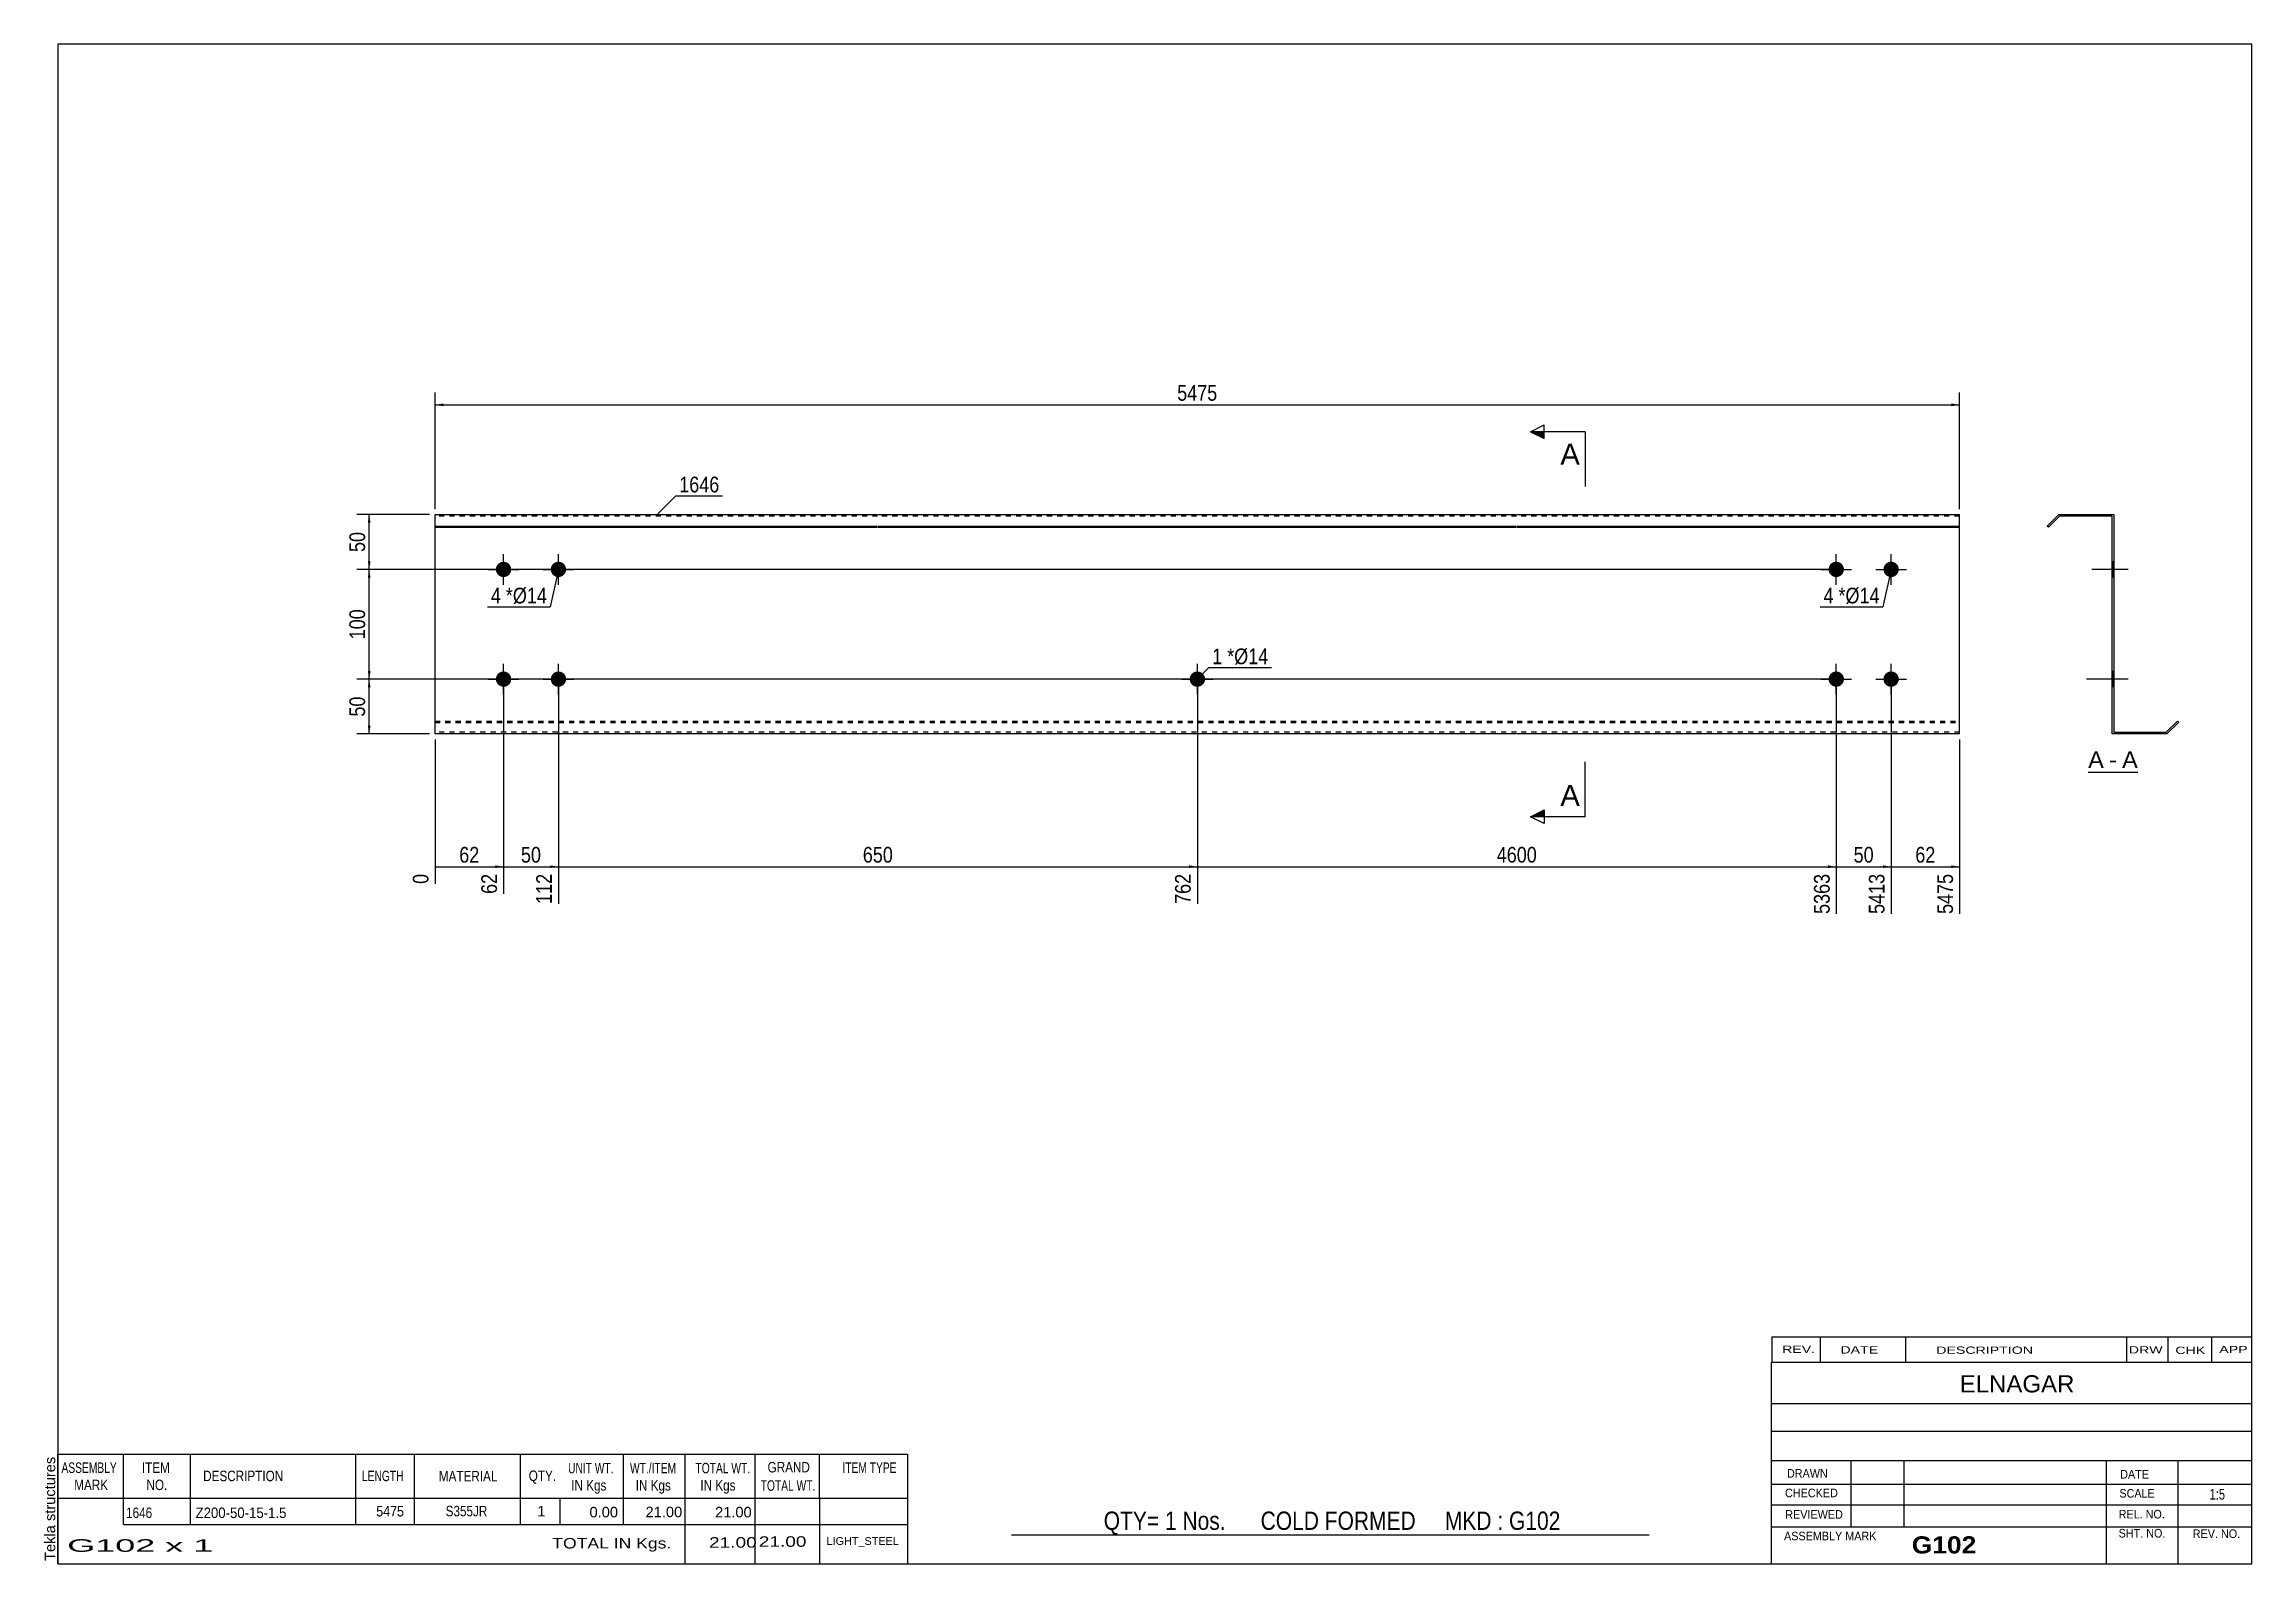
# Model space of a CAD drawing. Header units: millimetres. Extents: x -71 to 331, y -172 to 105.
import ezdxf

# ---------------------------------------------------------------- set-up
doc = ezdxf.new("R2010")
doc.units = ezdxf.units.MM
doc.linetypes.add('DXK_LINE_DOT1', pattern=[1.8814, 0.9407, -0.9407])
doc.styles.add('Arial', font='ARIAL.TTF', dxfattribs={"height": 0.2})
doc.styles.add('Arial Bold', font='ARIALBD.TTF', dxfattribs={"height": 0.2})
doc.styles.add('Arial Narrow', font='ARIALN.TTF', dxfattribs={"height": 0.2})

# ---------------------------------------------------------------- blocks, each defined once
blk = doc.blocks.new('Unknown-629050684-1200')
at = {"color": 5, "linetype": 'Continuous'}
for p, q in [((331.25, 104.95), (-68.75, 104.95)), ((-68.75, 104.95), (-68.75, -172.05)), ((331.25, -172.05), (331.25, 104.95)), ((-68.75, -172.05), (331.25, -172.05))]:
    blk.add_line(p, q, dxfattribs=at)
at = {"color": 174, "linetype": 'Continuous', "style": 'Arial'}
blk.add_text('Tekla structures', height=1.9102, rotation=90, dxfattribs=at).set_placement((-69.25, -171.55))
blk = doc.blocks.new('Unknown-629050684-12 - 1336')
at = {"color": 7, "linetype": 'Continuous'}
blk.add_line((301.41, -27.75), (310.44, -27.75), dxfattribs=at)
at = {"color": 0, "linetype": 'Continuous'}
blk.add_wipeout([(304.26, -27), (304.26, -23.8), (301.41, -23.8), (301.41, -27)], dxfattribs=at)
blk.add_wipeout([(306.64, -27), (306.64, -23.8), (305.22, -23.8), (305.22, -27)], dxfattribs=at)
at = {"color": 96, "linetype": 'Continuous', "style": 'Arial'}
blk.add_text('A', height=3.06, dxfattribs=at).set_placement((301.41, -27))
at = {"color": 0, "linetype": 'Continuous'}
blk.add_wipeout([(310.44, -27), (310.44, -23.8), (307.6, -23.8), (307.6, -27)], dxfattribs=at)
at = {"color": 96, "linetype": 'Continuous', "style": 'Arial'}
for s, p in [('A', (307.6, -27)), ('-', (305.22, -27))]:
    blk.add_text(s, height=3.06, dxfattribs=at).set_placement(p)
blk = doc.blocks.new('Bolt-629050684-1344 - 1220')
at = {"linetype": 'Continuous'}
for points in [[(254.08, 9.2, -1), (256.88, 9.2, -1)], [(264.08, 9.2, -1), (266.88, 9.2, -1)], [(254.08, -10.8, -1), (256.88, -10.8, -1)], [(264.08, -10.8, -1), (266.88, -10.8, -1)]]:
    blk.add_hatch(color=3, dxfattribs=at).paths.add_polyline_path(points)
at = {"color": 3, "linetype": 'Continuous'}
for p, q in [((252.68, 9.2), (258.28, 9.2)), ((255.48, 6.4), (255.48, 12)), ((262.68, 9.2), (268.28, 9.2)), ((265.48, 6.4), (265.48, 12)), ((255.48, -13.6), (255.48, -8)), ((265.48, -13.6), (265.48, -8)), ((252.68, -10.8), (258.28, -10.8)), ((262.68, -10.8), (268.28, -10.8))]:
    blk.add_line(p, q, dxfattribs=at)
blk = doc.blocks.new('Part-629050684-1267 - 1220')
at = {"color": 2, "linetype": 'Continuous'}
for p, q in [((0, -20.8), (0, 19.2)), ((0, 19.2), (80.69, 19.2)), ((0, 17.08), (80.69, 17.08)), ((0, 16.87), (80.69, 16.87)), ((80.79, 19.2), (197.18, 19.2)), ((80.79, 17.08), (197.18, 17.08)), ((80.79, 16.87), (197.18, 16.87)), ((197.28, 19.2), (277.96, 19.2)), ((197.28, 17.08), (277.96, 17.08)), ((197.28, 16.87), (277.96, 16.87)), ((277.96, -20.8), (277.96, 19.2)), ((80.69, -20.8), (0, -20.8)), ((197.18, -20.8), (80.79, -20.8)), ((277.96, -20.8), (197.28, -20.8))]:
    blk.add_line(p, q, dxfattribs=at)
at = {"color": 7, "linetype": 'DXK_LINE_DOT1'}
for p, q in [((80.69, 18.9), (0, 18.9)), ((197.18, 18.9), (80.79, 18.9)), ((277.96, 18.9), (197.28, 18.9)), ((0, -18.47), (80.69, -18.47)), ((0, -18.68), (80.69, -18.68)), ((80.79, -18.47), (197.18, -18.47)), ((80.79, -18.68), (197.18, -18.68)), ((197.28, -18.47), (277.96, -18.47)), ((197.28, -18.68), (277.96, -18.68)), ((80.69, -20.5), (0, -20.5)), ((197.18, -20.5), (80.79, -20.5)), ((277.96, -20.5), (197.28, -20.5))]:
    blk.add_line(p, q, dxfattribs=at)
blk = doc.blocks.new('Bolt-629050684-1251 - 1220')
at = {"linetype": 'Continuous'}
blk.add_hatch(color=3, dxfattribs=at).paths.add_polyline_path([(137.59, -10.8, -1), (140.39, -10.8, -1)])
at = {"color": 3, "linetype": 'Continuous'}
for p, q in [((138.99, -13.6), (138.99, -8)), ((136.19, -10.8), (141.79, -10.8))]:
    blk.add_line(p, q, dxfattribs=at)
blk = doc.blocks.new('Bolt-629050684-1345 - 1220')
at = {"linetype": 'Continuous'}
for points in [[(11.1, 9.2, -1), (13.9, 9.2, -1)], [(21.1, 9.2, -1), (23.9, 9.2, -1)], [(11.1, -10.8, -1), (13.9, -10.8, -1)], [(21.1, -10.8, -1), (23.9, -10.8, -1)]]:
    blk.add_hatch(color=3, dxfattribs=at).paths.add_polyline_path(points)
at = {"color": 3, "linetype": 'Continuous'}
for p, q in [((9.7, 9.2), (15.3, 9.2)), ((12.5, 6.4), (12.5, 12)), ((19.7, 9.2), (25.3, 9.2)), ((22.5, 6.4), (22.5, 12)), ((12.5, -13.6), (12.5, -8)), ((22.5, -13.6), (22.5, -8)), ((9.7, -10.8), (15.3, -10.8)), ((19.7, -10.8), (25.3, -10.8))]:
    blk.add_line(p, q, dxfattribs=at)
blk = doc.blocks.new('Bolt-629050684-1339 - 1336')
at = {"linetype": 'Continuous'}
blk.add_hatch(color=3, dxfattribs=at).paths.add_polyline_path([(305.78, -9.4), (305.78, -12.2), (306.08, -12.2), (306.08, -9.4)])
at = {"color": 3, "linetype": 'Continuous'}
for p, q in [((307.68, -10.8), (301.08, -10.8)), ((306.08, -9.4), (305.78, -9.4)), ((306.08, -12.2), (305.78, -12.2))]:
    blk.add_line(p, q, dxfattribs=at)
blk = doc.blocks.new('Bolt-629050684-1420 - 1336')
at = {"linetype": 'Continuous'}
for points in [[(305.78, 10.6), (305.78, 7.8), (306.08, 7.8), (306.08, 10.6)], [(305.78, 10.6), (305.78, 7.8), (306.08, 7.8), (306.08, 10.6)], [(305.78, -9.4), (305.78, -12.2), (306.08, -12.2), (306.08, -9.4)], [(305.78, -9.4), (305.78, -12.2), (306.08, -12.2), (306.08, -9.4)]]:
    blk.add_hatch(color=3, dxfattribs=at).paths.add_polyline_path(points)
at = {"color": 3, "linetype": 'Continuous'}
for p, q in [((308.68, 9.2), (302.08, 9.2)), ((308.68, 9.2), (302.08, 9.2)), ((306.08, 10.6), (305.78, 10.6)), ((306.08, 10.6), (305.78, 10.6)), ((306.08, 7.8), (305.78, 7.8)), ((306.08, 7.8), (305.78, 7.8)), ((308.68, -10.8), (302.08, -10.8)), ((308.68, -10.8), (302.08, -10.8)), ((306.08, -9.4), (305.78, -9.4)), ((306.08, -9.4), (305.78, -9.4)), ((306.08, -12.2), (305.78, -12.2)), ((306.08, -12.2), (305.78, -12.2))]:
    blk.add_line(p, q, dxfattribs=at)
blk = doc.blocks.new('Part-629050684-1340 - 1336')
at = {"color": 2, "linetype": 'Continuous'}
for p, q in [((293.96, 17.08), (296.08, 19.2)), ((294.17, 16.87), (293.96, 17.08)), ((296.2, 18.9), (294.17, 16.87)), ((296.08, 19.2), (306.08, 19.2)), ((305.78, 18.9), (296.2, 18.9)), ((305.78, -20.8), (305.78, 18.9)), ((306.08, 19.2), (306.08, -20.5)), ((315.65, -20.5), (317.69, -18.47)), ((317.9, -18.68), (315.78, -20.8)), ((317.69, -18.47), (317.9, -18.68)), ((315.78, -20.8), (305.78, -20.8)), ((306.08, -20.5), (315.65, -20.5))]:
    blk.add_line(p, q, dxfattribs=at)
blk = doc.blocks.new('Bolt-629050684-1421 - 1336')
at = {"linetype": 'Continuous'}
for points in [[(305.78, 10.6), (305.78, 7.8), (306.08, 7.8), (306.08, 10.6)], [(305.78, 10.6), (305.78, 7.8), (306.08, 7.8), (306.08, 10.6)], [(305.78, -9.4), (305.78, -12.2), (306.08, -12.2), (306.08, -9.4)], [(305.78, -9.4), (305.78, -12.2), (306.08, -12.2), (306.08, -9.4)]]:
    blk.add_hatch(color=3, dxfattribs=at).paths.add_polyline_path(points)
at = {"color": 3, "linetype": 'Continuous'}
for p, q in [((308.68, 9.2), (302.08, 9.2)), ((308.68, 9.2), (302.08, 9.2)), ((306.08, 10.6), (305.78, 10.6)), ((306.08, 10.6), (305.78, 10.6)), ((306.08, 7.8), (305.78, 7.8)), ((306.08, 7.8), (305.78, 7.8)), ((308.68, -10.8), (302.08, -10.8)), ((308.68, -10.8), (302.08, -10.8)), ((306.08, -9.4), (305.78, -9.4)), ((306.08, -9.4), (305.78, -9.4)), ((306.08, -12.2), (305.78, -12.2)), ((306.08, -12.2), (305.78, -12.2))]:
    blk.add_line(p, q, dxfattribs=at)
blk = doc.blocks.new('StraightDimension-629050684-1601 - 1220')
at = {"linetype": 'Continuous'}
blk.add_hatch(color=7, dxfattribs=at).paths.add_polyline_path([(137.49, -44.75), (138.99, -45), (137.49, -45.25)])
at = {"color": 7, "linetype": 'Continuous'}
for p, q in [((22.5, -11.8), (22.5, -51.78)), ((138.99, -11.8), (138.99, -51.78)), ((22.5, -45), (138.99, -45))]:
    blk.add_line(p, q, dxfattribs=at)
at = {"color": 0}
blk.add_wipeout([(84.09, -44.85), (84.09, -40.65), (77.4, -40.65), (77.4, -44.85)], dxfattribs=at)
at = {"color": 0, "linetype": 'Continuous'}
blk.add_wipeout([(138.39, -45.7), (134.19, -45.7), (134.19, -52.38), (138.39, -52.38)], dxfattribs=at)
at = {"color": 3, "style": 'Arial Narrow'}
blk.add_text('650', height=2.863, dxfattribs=at).set_placement((78, -44.25))
at = {"color": 3, "linetype": 'Continuous', "style": 'Arial Narrow'}
blk.add_text('762', height=2.863, rotation=90.0002, dxfattribs=at).set_placement((137.79, -51.78))
blk = doc.blocks.new('StraightDimension-629050684-1278 - 1220')
at = {"linetype": 'Continuous'}
for points in [[(1.5, 38.95), (0, 39.2), (1.5, 39.45)], [(276.46, 39.45), (277.96, 39.2), (276.46, 38.95)]]:
    blk.add_hatch(color=7, dxfattribs=at).paths.add_polyline_path(points)
at = {"color": 7, "linetype": 'Continuous'}
for p, q in [((0, 20.2), (0, 41.45)), ((277.96, 20.2), (277.96, 41.45)), ((0, 39.2), (277.96, 39.2))]:
    blk.add_line(p, q, dxfattribs=at)
at = {"color": 0}
blk.add_wipeout([(143.24, 39.35), (143.24, 43.55), (134.72, 43.55), (134.72, 39.35)], dxfattribs=at)
at = {"color": 3, "style": 'Arial Narrow'}
blk.add_text('5475', height=2.863, dxfattribs=at).set_placement((135.32, 39.95))
blk = doc.blocks.new('StraightDimension-629050684-1557 - 1220')
at = {"linetype": 'Continuous'}
for points in [[(-12.25, 17.7), (-12, 19.2), (-11.75, 17.7)], [(-11.75, 10.7), (-12, 9.2), (-12.25, 10.7)]]:
    blk.add_hatch(color=7, dxfattribs=at).paths.add_polyline_path(points)
at = {"color": 7, "linetype": 'Continuous'}
for p, q in [((-1, 19.2), (-14.25, 19.2)), ((-12, 9.2), (-12, 19.2)), ((254.48, 9.2), (-14.25, 9.2))]:
    blk.add_line(p, q, dxfattribs=at)
at = {"color": 0}
blk.add_wipeout([(-12.15, 16.63), (-16.35, 16.63), (-16.35, 11.77), (-12.15, 11.77)], dxfattribs=at)
at = {"color": 3, "style": 'Arial Narrow'}
blk.add_text('50', height=2.863, rotation=90.0002, dxfattribs=at).set_placement((-12.75, 12.37))
blk = doc.blocks.new('StraightDimension-629050684-1558 - 1220')
at = {"linetype": 'Continuous'}
for points in [[(-12.25, 7.7), (-12, 9.2), (-11.75, 7.7)], [(-11.75, -9.3), (-12, -10.8), (-12.25, -9.3)]]:
    blk.add_hatch(color=7, dxfattribs=at).paths.add_polyline_path(points)
at = {"color": 7, "linetype": 'Continuous'}
for p, q in [((254.48, 9.2), (-14.25, 9.2)), ((-12, -10.8), (-12, 9.2)), ((254.48, -10.8), (-14.25, -10.8))]:
    blk.add_line(p, q, dxfattribs=at)
at = {"color": 0}
blk.add_wipeout([(-12.15, 2.54), (-16.35, 2.54), (-16.35, -4.14), (-12.15, -4.14)], dxfattribs=at)
at = {"color": 3, "style": 'Arial Narrow'}
blk.add_text('100', height=2.863, rotation=90.0002, dxfattribs=at).set_placement((-12.75, -3.54))
blk = doc.blocks.new('StraightDimension-629050684-1559 - 1220')
at = {"linetype": 'Continuous'}
for points in [[(-12.25, -12.3), (-12, -10.8), (-11.75, -12.3)], [(-11.75, -19.3), (-12, -20.8), (-12.25, -19.3)]]:
    blk.add_hatch(color=7, dxfattribs=at).paths.add_polyline_path(points)
at = {"color": 7, "linetype": 'Continuous'}
for p, q in [((254.48, -10.8), (-14.25, -10.8)), ((-12, -20.8), (-12, -10.8)), ((-1, -20.8), (-14.25, -20.8))]:
    blk.add_line(p, q, dxfattribs=at)
at = {"color": 0}
blk.add_wipeout([(-12.15, -13.37), (-16.35, -13.37), (-16.35, -18.23), (-12.15, -18.23)], dxfattribs=at)
at = {"color": 3, "style": 'Arial Narrow'}
blk.add_text('50', height=2.863, rotation=90.0002, dxfattribs=at).set_placement((-12.75, -17.63))
blk = doc.blocks.new('StraightDimension-629050684-1598 - 1220')
at = {"linetype": 'Continuous'}
blk.add_hatch(color=7, dxfattribs=at).paths.add_polyline_path([(276.46, -44.75), (277.96, -45), (276.46, -45.25)])
at = {"color": 7, "linetype": 'Continuous'}
for p, q in [((265.48, -11.8), (265.48, -53.61)), ((277.96, -21.8), (277.96, -53.61)), ((265.48, -45), (277.96, -45))]:
    blk.add_line(p, q, dxfattribs=at)
at = {"color": 0}
blk.add_wipeout([(274.14, -44.85), (274.14, -40.65), (269.29, -40.65), (269.29, -44.85)], dxfattribs=at)
at = {"color": 0, "linetype": 'Continuous'}
blk.add_wipeout([(277.36, -45.7), (273.16, -45.7), (273.16, -54.21), (277.36, -54.21)], dxfattribs=at)
at = {"color": 3, "style": 'Arial Narrow'}
blk.add_text('62', height=2.863, dxfattribs=at).set_placement((269.89, -44.25))
at = {"color": 3, "linetype": 'Continuous', "style": 'Arial Narrow'}
blk.add_text('5475', height=2.863, rotation=90.0002, dxfattribs=at).set_placement((276.76, -53.61))
blk = doc.blocks.new('StraightDimension-629050684-1599 - 1220')
at = {"linetype": 'Continuous'}
blk.add_hatch(color=7, dxfattribs=at).paths.add_polyline_path([(263.98, -44.75), (265.48, -45), (263.98, -45.25)])
at = {"color": 7, "linetype": 'Continuous'}
for p, q in [((255.48, -11.8), (255.48, -53.61)), ((265.48, -11.8), (265.48, -53.61)), ((255.48, -45), (265.48, -45))]:
    blk.add_line(p, q, dxfattribs=at)
at = {"color": 0}
blk.add_wipeout([(262.9, -44.85), (262.9, -40.65), (258.05, -40.65), (258.05, -44.85)], dxfattribs=at)
at = {"color": 0, "linetype": 'Continuous'}
blk.add_wipeout([(264.88, -45.7), (260.68, -45.7), (260.68, -54.21), (264.88, -54.21)], dxfattribs=at)
at = {"color": 3, "style": 'Arial Narrow'}
blk.add_text('50', height=2.863, dxfattribs=at).set_placement((258.65, -44.25))
at = {"color": 3, "linetype": 'Continuous', "style": 'Arial Narrow'}
blk.add_text('5413', height=2.863, rotation=90.0002, dxfattribs=at).set_placement((264.28, -53.61))
blk = doc.blocks.new('StraightDimension-629050684-1600 - 1220')
at = {"linetype": 'Continuous'}
blk.add_hatch(color=7, dxfattribs=at).paths.add_polyline_path([(253.98, -44.75), (255.48, -45), (253.98, -45.25)])
at = {"color": 7, "linetype": 'Continuous'}
for p, q in [((138.99, -11.8), (138.99, -51.78)), ((255.48, -11.8), (255.48, -53.61)), ((138.99, -45), (255.48, -45))]:
    blk.add_line(p, q, dxfattribs=at)
at = {"color": 0}
blk.add_wipeout([(201.49, -44.85), (201.49, -40.65), (192.98, -40.65), (192.98, -44.85)], dxfattribs=at)
at = {"color": 0, "linetype": 'Continuous'}
blk.add_wipeout([(254.88, -45.7), (250.68, -45.7), (250.68, -54.21), (254.88, -54.21)], dxfattribs=at)
at = {"color": 3, "style": 'Arial Narrow'}
blk.add_text('4600', height=2.863, dxfattribs=at).set_placement((193.58, -44.25))
at = {"color": 3, "linetype": 'Continuous', "style": 'Arial Narrow'}
blk.add_text('5363', height=2.863, rotation=90.0002, dxfattribs=at).set_placement((254.28, -53.61))
blk = doc.blocks.new('StraightDimension-629050684-1602 - 1220')
at = {"linetype": 'Continuous'}
blk.add_hatch(color=7, dxfattribs=at).paths.add_polyline_path([(21, -44.75), (22.5, -45), (21, -45.25)])
at = {"color": 7, "linetype": 'Continuous'}
for p, q in [((12.5, -11.8), (12.5, -49.96)), ((22.5, -11.8), (22.5, -51.78)), ((12.5, -45), (22.5, -45))]:
    blk.add_line(p, q, dxfattribs=at)
at = {"color": 0}
blk.add_wipeout([(19.93, -44.85), (19.93, -40.65), (15.07, -40.65), (15.07, -44.85)], dxfattribs=at)
at = {"color": 0, "linetype": 'Continuous'}
blk.add_wipeout([(21.9, -45.7), (17.7, -45.7), (17.7, -52.38), (21.9, -52.38)], dxfattribs=at)
at = {"color": 3, "style": 'Arial Narrow'}
blk.add_text('50', height=2.863, dxfattribs=at).set_placement((15.67, -44.25))
at = {"color": 3, "linetype": 'Continuous', "style": 'Arial Narrow'}
blk.add_text('112', height=2.863, rotation=90.0002, dxfattribs=at).set_placement((21.3, -51.78))
blk = doc.blocks.new('StraightDimension-629050684-1603 - 1220')
at = {"linetype": 'Continuous'}
blk.add_hatch(color=7, dxfattribs=at).paths.add_polyline_path([(11, -44.75), (12.5, -45), (11, -45.25)])
at = {"color": 7, "linetype": 'Continuous'}
for p, q in [((12.5, -11.8), (12.5, -49.96)), ((0, -21.8), (0, -48.13)), ((0, -45), (12.5, -45))]:
    blk.add_line(p, q, dxfattribs=at)
at = {"color": 0}
blk.add_wipeout([(8.68, -44.85), (8.68, -40.65), (3.82, -40.65), (3.82, -44.85)], dxfattribs=at)
at = {"color": 0, "linetype": 'Continuous'}
blk.add_wipeout([(-0.6, -45.7), (-4.8, -45.7), (-4.8, -48.73), (-0.6, -48.73)], dxfattribs=at)
at = {"color": 3, "linetype": 'Continuous', "style": 'Arial Narrow'}
blk.add_text('0', height=2.86, rotation=90.0002, dxfattribs=at).set_placement((-1.2, -48.13))
at = {"color": 0, "linetype": 'Continuous'}
blk.add_wipeout([(11.9, -45.7), (7.7, -45.7), (7.7, -50.56), (11.9, -50.56)], dxfattribs=at)
at = {"color": 3, "style": 'Arial Narrow'}
blk.add_text('62', height=2.863, dxfattribs=at).set_placement((4.42, -44.25))
at = {"color": 3, "linetype": 'Continuous', "style": 'Arial Narrow'}
blk.add_text('62', height=2.863, rotation=90.0002, dxfattribs=at).set_placement((11.3, -49.96))
blk = doc.blocks.new('CBS_BOM-629050684-1724')
at = {"color": 7, "linetype": 'Continuous'}
for p, q in [((-68.78, -160.08), (-68.78, -152.08)), ((-68.78, -152.08), (86.14, -152.08)), ((-56.78, -160.08), (-56.78, -152.08)), ((-44.59, -160.08), (-44.59, -152.08)), ((-14.43, -160.08), (-14.43, -152.08)), ((-3.75, -160.08), (-3.75, -152.08)), ((15.57, -160.08), (15.57, -152.08)), ((34.37, -160.08), (34.37, -152.08)), ((45.58, -160.08), (45.58, -152.08)), ((58.37, -160.08), (58.37, -152.08)), ((70.12, -160.08), (70.12, -152.08)), ((86.14, -152.09), (86.14, -160.07)), ((-68.78, -160.08), (86.14, -160.08)), ((-68.78, -164.88), (-68.78, -160.08)), ((-56.78, -164.88), (-56.78, -160.08)), ((-44.59, -164.88), (-44.59, -160.08)), ((-14.43, -164.88), (-14.43, -160.08)), ((-3.75, -164.88), (-3.75, -160.08)), ((15.57, -164.88), (15.57, -160.08)), ((22.83, -164.88), (22.83, -160.08)), ((34.37, -164.88), (34.37, -160.08)), ((45.58, -164.88), (45.58, -160.08)), ((58.37, -164.88), (58.37, -160.08)), ((70.14, -164.88), (70.14, -160.08)), ((86.14, -160.08), (86.14, -164.88)), ((-68.78, -172.08), (-68.78, -164.9)), ((-56.78, -164.88), (86.14, -164.88)), ((45.58, -172.08), (45.58, -164.9)), ((58.37, -172.08), (58.37, -164.9)), ((70.18, -172.08), (70.18, -164.9)), ((86.14, -164.88), (86.14, -172.08)), ((-68.78, -172.08), (86.14, -172.08))]:
    blk.add_line(p, q, dxfattribs=at)
at = {"color": 3, "linetype": 'Continuous', "style": 'Arial'}
for s, height, width, p in [('ASSEMBLY', 1.91, 0.7, (-68.1, -155.51)), ('MARK', 1.91, 0.8, (-65.78, -158.64)), ('ITEM', 1.91, 0.8, (-53.45, -155.51)), ('NO.', 1.91, 0.8, (-52.6, -158.64)), ('DESCRIPTION', 1.9102, 0.8, (-42.27, -157.01)), ('LENGTH', 1.91, 0.7, (-13.32, -157.01)), ('MATERIAL', 1.91, 0.8, (0.7, -157.06)), ('QTY.', 1.91, 0.8, (17.09, -156.98)), ('UNIT WT.', 1.91, 0.7, (24.26, -155.58)), ('IN Kgs', 1.91, 0.8, (24.84, -158.72)), ('WT./ITEM', 1.91, 0.7, (35.55, -155.58)), ('IN Kgs', 1.91, 0.8, (36.59, -158.72)), ('TOTAL WT.', 1.91, 0.7, (47.49, -155.58)), ('IN Kgs', 1.91, 0.8, (48.38, -158.72)), ('TOTAL WT.', 1.91, 0.7, (59.38, -158.76)), ('GRAND', 1.91, 0.8, (60.64, -155.42)), ('ITEM TYPE', 1.91, 0.7, (74.28, -155.5))]:
    blk.add_text(s, height=height, dxfattribs=dict(at, width=width)).set_placement(p)
at = {"color": 7, "linetype": 'Continuous', "style": 'Arial'}
for s, height, width, p in [('1646', 1.91, 0.8, (-56.32, -163.73)), ('Z200-50-15-1.5', 1.9102, 0.9, (-43.65, -163.73)), ('5475', 1.91, 0.85, (-10.71, -163.45)), ('S355JR', 1.91, 0.8, (1.94, -163.42))]:
    blk.add_text(s, height=height, dxfattribs=dict(at, width=width)).set_placement(p)
for s, p in [('1', (18.66, -163.42)), ('0.00', (28.17, -163.61)), ('21.00', (38.39, -163.58)), ('21.00', (51.06, -163.61))]:
    blk.add_text(s, height=1.91, dxfattribs=at).set_placement(p)
at = {"color": 6, "linetype": 'Continuous', "style": 'Arial'}
for s, height, width, p in [('G102 x 1', 2.292, 2.05, (-67.06, -169.89)), ('TOTAL IN Kgs.', 1.9102, 1.2, (21.38, -169.28)), ('21.00', 1.91, 1.3, (49.97, -169.13)), ('21.00', 1.91, 1.3, (59.04, -168.97))]:
    blk.add_text(s, height=height, dxfattribs=dict(at, width=width)).set_placement(p)
blk.add_text('LIGHT_STEEL', height=1.4135, dxfattribs=at).set_placement((71.39, -168.63))
blk = doc.blocks.new('CBS_CALLOFF-629050684-1725')
at = {"color": 7, "linetype": 'Continuous'}
blk.add_line((105.13, -166.78), (221.36, -166.8), dxfattribs=at)
at = {"color": 3, "linetype": 'Continuous', "style": 'Arial Narrow'}
blk.add_text('QTY= 1 Nos.      COLD FORMED     MKD : G102', height=3.3405, dxfattribs=at).set_placement((121.92, -165.89))
blk = doc.blocks.new('CBS_NAME_BLOG-629050684-1726')
at = {"color": 7, "linetype": 'Continuous'}
for p, q in [((243.66, -135.3), (331.18, -135.3)), ((243.66, -172.01), (243.66, -135.3)), ((243.66, -142.84), (331.18, -142.84)), ((243.73, -147.89), (331.25, -147.89)), ((243.66, -153.26), (331.18, -153.26)), ((258.18, -165.37), (258.18, -153.27)), ((267.87, -165.34), (267.87, -153.27)), ((304.78, -172.01), (304.78, -153.28)), ((317.83, -172.01), (317.83, -153.27)), ((243.67, -157.56), (331.25, -157.54)), ((243.66, -161.31), (331.18, -161.31)), ((243.66, -165.35), (331.18, -165.35)), ((243.66, -172.05), (331.25, -172.05))]:
    blk.add_line(p, q, dxfattribs=at)
at = {"color": 3, "linetype": 'Continuous', "style": 'Arial'}
blk.add_text('ELNAGAR', height=3.133, dxfattribs=at).set_placement((277.98, -140.83))
at = {"color": 3, "linetype": 'Continuous'}
for s, height, style, width, p in [('DRAWN', 1.566, 'Arial', 0.9, (246.49, -156.37)), ('DATE', 1.566, 'Arial', 0.9, (307.25, -156.53)), ('CHECKED', 1.566, 'Arial', 0.9, (246.14, -159.94)), ('SCALE', 1.566, 'Arial', 0.9, (307.1, -160.01)), ('1:5', 1.957, 'Arial Narrow', 0.9, (323.55, -160.37)), ('REVIEWED', 1.566, 'Arial', 0.9, (246.18, -163.86)), ('REL. NO.', 1.566, 'Arial', 0.9, (306.96, -163.81)), ('ASSEMBLY MARK', 1.5663, 'Arial', 0.9, (245.96, -167.79)), ('G102', 3.131, 'Arial Bold', 1.1, (269.24, -170.19)), ('SHT. NO.', 1.566, 'Arial', 0.9, (306.96, -167.28)), ('REV. NO.', 1.566, 'Arial', 0.9, (320.48, -167.37))]:
    blk.add_text(s, height=height, dxfattribs=dict(at, style=style, width=width)).set_placement(p)
blk = doc.blocks.new('CBS_REVISION-629050684-1727')
at = {"color": 7, "linetype": 'Continuous'}
for p, q in [((243.74, -130.67), (331.24, -130.67)), ((243.74, -130.67), (243.74, -135.3)), ((252.54, -130.67), (252.54, -135.3)), ((268.13, -130.67), (268.13, -135.24)), ((308.39, -130.67), (308.39, -135.3)), ((315.93, -130.67), (315.93, -135.3)), ((323.88, -130.67), (323.88, -135.3)), ((243.74, -135.3), (331.24, -135.3))]:
    blk.add_line(p, q, dxfattribs=at)
at = {"color": 7, "style": 'Arial Narrow', "width": 1.7}
for s, height, p in [('REV.', 1.326, (245.6, -133.62)), ('DATE', 1.326, (256.23, -133.74)), ('DESCRIPTION', 1.3257, (273.71, -133.79)), ('DRW', 1.326, (308.82, -133.73)), ('CHK', 1.326, (317.31, -133.82)), ('APP', 1.326, (325.31, -133.67))]:
    blk.add_text(s, height=height, dxfattribs=at).set_placement(p)
blk = doc.blocks.new('Mark-629050684-1263 - 1220')
at = {"color": 0}
blk.add_wipeout([(51.84, 23.24), (51.84, 26.24), (44.53, 26.24), (44.53, 23.24)], dxfattribs=at)
blk.add_wipeout([(51.84, 23.24), (51.84, 26.24), (44.53, 26.24), (44.53, 23.24)], dxfattribs=at)
at = {"color": 7, "linetype": 'Continuous'}
for p, q in [((40.4, 19.1), (43.93, 22.64)), ((43.93, 22.64), (52.44, 22.64))]:
    blk.add_line(p, q, dxfattribs=at)
at = {"color": 3, "style": 'Arial Narrow'}
blk.add_text('1646', height=2.863, dxfattribs=at).set_placement((44.53, 23.24))
blk = doc.blocks.new('Mark-629050684-1246 - 1220')
at = {"color": 0}
blk.add_wipeout([(143.54, -8.08), (143.54, -5.08), (141.71, -5.08), (141.71, -8.08)], dxfattribs=at)
blk.add_wipeout([(143.54, -8.08), (143.54, -5.08), (141.71, -5.08), (141.71, -8.08)], dxfattribs=at)
at = {"color": 7, "linetype": 'Continuous'}
blk.add_line((138.99, -10.8), (141.11, -8.68), dxfattribs=at)
at = {"color": 0}
blk.add_wipeout([(145.71, -8.08), (145.71, -5.08), (144.44, -5.08), (144.44, -8.08)], dxfattribs=at)
blk.add_wipeout([(145.71, -8.08), (145.71, -5.08), (144.44, -5.08), (144.44, -8.08)], dxfattribs=at)
at = {"color": 3, "style": 'Arial Narrow'}
blk.add_text('1', height=2.86, dxfattribs=at).set_placement((141.71, -8.08))
at = {"color": 0}
blk.add_wipeout([(151.93, -8.08), (151.93, -5.08), (145.71, -5.08), (145.71, -8.08)], dxfattribs=at)
blk.add_wipeout([(151.93, -8.08), (151.93, -5.08), (145.71, -5.08), (145.71, -8.08)], dxfattribs=at)
at = {"color": 7, "linetype": 'Continuous'}
blk.add_line((141.11, -8.68), (152.53, -8.68), dxfattribs=at)
at = {"color": 3, "style": 'Arial Narrow'}
for s, height, p in [('*', 2.86, (144.44, -8.08)), ('Ø14', 2.863, (145.71, -8.08))]:
    blk.add_text(s, height=height, dxfattribs=at).set_placement(p)
blk = doc.blocks.new('SectionMark-629050684-1329 - 1220')
at = {"linetype": 'Continuous'}
for points in [[(202.22, 34.3), (202.22, 33.05), (199.72, 34.3)], [(202.22, -34.65), (202.22, -35.9), (199.72, -35.9)]]:
    blk.add_hatch(color=30, dxfattribs=at).paths.add_polyline_path(points)
at = {"color": 30, "linetype": 'Continuous'}
for p, q in [((199.72, 34.3), (202.22, 35.55)), ((199.72, 34.3), (202.22, 33.05)), ((202.22, 33.05), (202.22, 35.55)), ((199.72, -35.9), (202.22, -34.65)), ((202.22, -37.15), (199.72, -35.9)), ((202.22, -34.65), (202.22, -37.15))]:
    blk.add_line(p, q, dxfattribs=at)
at = {"color": 0, "linetype": 'Continuous'}
for points in [[(208.72, 28.3), (208.72, 32.3), (205.17, 32.3), (205.17, 28.3)], [(208.72, -33.9), (208.72, -29.9), (205.17, -29.9), (205.17, -33.9)]]:
    blk.add_wipeout(points, dxfattribs=at)
at = {"color": 30, "linetype": 'Continuous'}
for p, q in [((209.72, 34.3), (199.72, 34.3)), ((209.72, 34.3), (209.72, 24.3)), ((209.72, -35.9), (209.72, -25.9)), ((209.72, -35.9), (199.72, -35.9))]:
    blk.add_line(p, q, dxfattribs=at)
at = {"color": 96, "linetype": 'Continuous', "style": 'Arial'}
for p in [(205.17, 28.3), (205.17, -33.9)]:
    blk.add_text('A', height=3.82, dxfattribs=at).set_placement(p)
blk = doc.blocks.new('Mark-629050684-1356 - 1220')
at = {"color": 0}
blk.add_wipeout([(254.98, 3), (254.98, 6), (253.16, 6), (253.16, 3)], dxfattribs=at)
blk.add_wipeout([(254.98, 3), (254.98, 6), (253.16, 6), (253.16, 3)], dxfattribs=at)
blk.add_wipeout([(257.16, 3), (257.16, 6), (255.88, 6), (255.88, 3)], dxfattribs=at)
blk.add_wipeout([(257.16, 3), (257.16, 6), (255.88, 6), (255.88, 3)], dxfattribs=at)
at = {"color": 3, "style": 'Arial Narrow'}
blk.add_text('4', height=2.86, dxfattribs=at).set_placement((253.16, 3))
at = {"color": 0}
blk.add_wipeout([(263.38, 3), (263.38, 6), (257.16, 6), (257.16, 3)], dxfattribs=at)
blk.add_wipeout([(263.38, 3), (263.38, 6), (257.16, 6), (257.16, 3)], dxfattribs=at)
at = {"color": 7, "linetype": 'Continuous'}
for p in [(265.48, 9.2), (252.56, 2.4)]:
    blk.add_line(p, (263.98, 2.4), dxfattribs=at)
at = {"color": 3, "style": 'Arial Narrow'}
for s, height, p in [('*', 2.86, (255.88, 3)), ('Ø14', 2.863, (257.16, 3))]:
    blk.add_text(s, height=height, dxfattribs=at).set_placement(p)
blk = doc.blocks.new('Mark-629050684-1357 - 1220')
at = {"color": 0}
blk.add_wipeout([(12.01, 3), (12.01, 6), (10.18, 6), (10.18, 3)], dxfattribs=at)
blk.add_wipeout([(12.01, 3), (12.01, 6), (10.18, 6), (10.18, 3)], dxfattribs=at)
blk.add_wipeout([(14.19, 3), (14.19, 6), (12.91, 6), (12.91, 3)], dxfattribs=at)
blk.add_wipeout([(14.19, 3), (14.19, 6), (12.91, 6), (12.91, 3)], dxfattribs=at)
at = {"color": 3, "style": 'Arial Narrow'}
blk.add_text('4', height=2.86, dxfattribs=at).set_placement((10.18, 3))
at = {"color": 0}
blk.add_wipeout([(20.4, 3), (20.4, 6), (14.19, 6), (14.19, 3)], dxfattribs=at)
blk.add_wipeout([(20.4, 3), (20.4, 6), (14.19, 6), (14.19, 3)], dxfattribs=at)
at = {"color": 7, "linetype": 'Continuous'}
for p in [(22.5, 9.2), (9.58, 2.4)]:
    blk.add_line(p, (21, 2.4), dxfattribs=at)
at = {"color": 3, "style": 'Arial Narrow'}
for s, height, p in [('*', 2.86, (12.91, 3)), ('Ø14', 2.863, (14.19, 3))]:
    blk.add_text(s, height=height, dxfattribs=at).set_placement(p)

msp = doc.modelspace()

# ---------------------------------------------------------------- block references
for name in ['Unknown-629050684-1200', 'Part-629050684-1267 - 1220', 'Part-629050684-1340 - 1336', 'Bolt-629050684-1345 - 1220', 'Bolt-629050684-1344 - 1220', 'Bolt-629050684-1420 - 1336', 'Bolt-629050684-1421 - 1336', 'Bolt-629050684-1251 - 1220', 'Bolt-629050684-1339 - 1336', 'CBS_REVISION-629050684-1727', 'CBS_NAME_BLOG-629050684-1726', 'CBS_BOM-629050684-1724', 'CBS_CALLOFF-629050684-1725']:
    msp.add_blockref(name, (0, 0))

# ---------------------------------------------------------------- next in the draw order: block references
for name in ['StraightDimension-629050684-1278 - 1220', 'StraightDimension-629050684-1601 - 1220', 'StraightDimension-629050684-1598 - 1220', 'Unknown-629050684-12 - 1336']:
    msp.add_blockref(name, (0, 0))

# ---------------------------------------------------------------- next in the draw order: block references
msp.add_blockref('StraightDimension-629050684-1557 - 1220', (0, 0))

# ---------------------------------------------------------------- next in the draw order: block references
for name in ['Mark-629050684-1263 - 1220', 'StraightDimension-629050684-1558 - 1220']:
    msp.add_blockref(name, (0, 0))

# ---------------------------------------------------------------- next in the draw order: block references
for name in ['Mark-629050684-1357 - 1220', 'Mark-629050684-1356 - 1220', 'StraightDimension-629050684-1559 - 1220']:
    msp.add_blockref(name, (0, 0))

# ---------------------------------------------------------------- next in the draw order: block references
for name in ['StraightDimension-629050684-1602 - 1220', 'StraightDimension-629050684-1599 - 1220']:
    msp.add_blockref(name, (0, 0))

# ---------------------------------------------------------------- next in the draw order: block references
for name in ['StraightDimension-629050684-1603 - 1220', 'StraightDimension-629050684-1600 - 1220']:
    msp.add_blockref(name, (0, 0))

# ---------------------------------------------------------------- next in the draw order: block references
for name in ['SectionMark-629050684-1329 - 1220', 'Mark-629050684-1246 - 1220']:
    msp.add_blockref(name, (0, 0))

doc.saveas('drawing.dxf')
